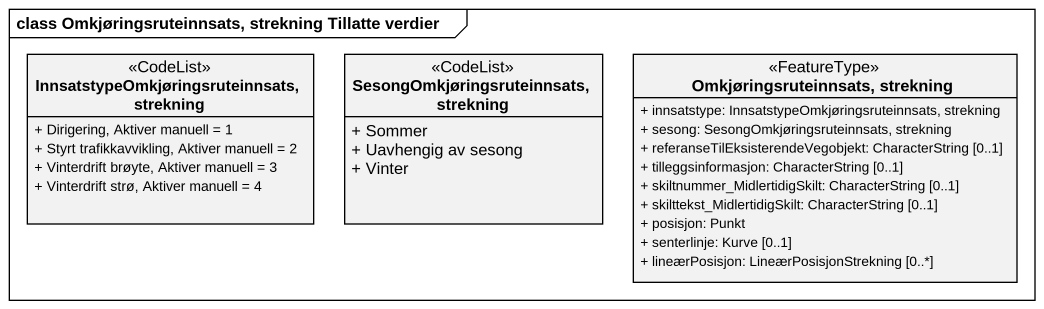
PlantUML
@startuml
mainframe class Omkjøringsruteinnsats, strekning Tillatte verdier
hide circle
hide empty members
skinparam classAttributeIconSize 0
class "InnsatstypeOmkjøringsruteinnsats, strekning" as InnsatstypeOmkjøringsruteinn <<CodeList>> {
  + Dirigering, Aktiver manuell = 1
  + Styrt trafikkavvikling, Aktiver manuell = 2
  + Vinterdrift brøyte, Aktiver manuell = 3
  + Vinterdrift strø, Aktiver manuell = 4
}
class "SesongOmkjøringsruteinnsats, strekning" as SesongOmkjøringsruteinnsats <<CodeList>> {
  + Sommer
  + Uavhengig av sesong
  + Vinter
}
class "Omkjøringsruteinnsats, strekning" as Omkjøringsruteinnsats <<FeatureType>> {
  + innsatstype: InnsatstypeOmkjøringsruteinnsats, strekning
  + sesong: SesongOmkjøringsruteinnsats, strekning
  + referanseTilEksisterendeVegobjekt: CharacterString [0..1]
  + tilleggsinformasjon: CharacterString [0..1]
  + skiltnummer_MidlertidigSkilt: CharacterString [0..1]
  + skilttekst_MidlertidigSkilt: CharacterString [0..1]
  + posisjon: Punkt
  + senterlinje: Kurve [0..1]
  + lineærPosisjon: LineærPosisjonStrekning [0..*]
}
@enduml
